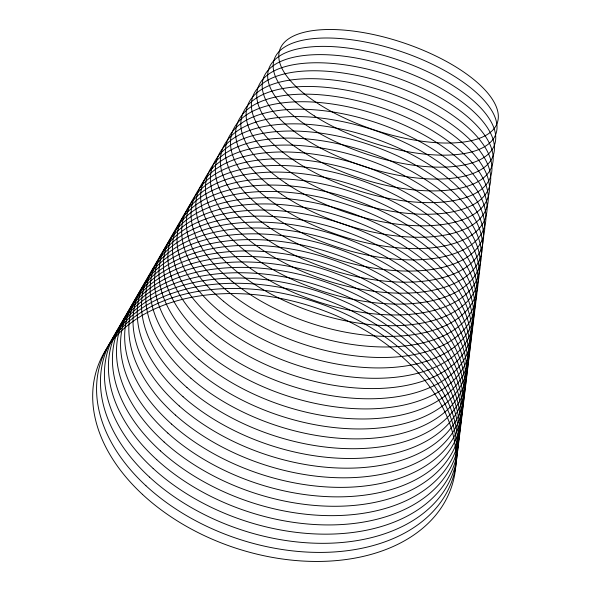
<?xml version="1.0" encoding="UTF-8"?>
<svg xmlns="http://www.w3.org/2000/svg" width="591" height="591" viewBox="0 0 591 591"><rect width="100%" height="100%" fill="white"/><g stroke="black" fill="none" stroke-linecap="round" stroke-linejoin="round"><path stroke-width="0.89" d="M142.387 494.312A186.852 126.651 18.5 0 0 448.51 494.645A186.852 126.651 18.5 0 0 232.226 293.564A186.852 126.651 18.5 0 0 142.387 494.312M145.933 485.743A185.375 124.598 18.5 0 0 449.463 487.102A185.375 124.598 18.5 0 0 234.834 288.445A185.375 124.598 18.5 0 0 145.933 485.743M149.508 477.122A183.882 122.536 18.5 0 0 450.423 479.493A183.882 122.536 18.5 0 0 237.456 283.274A183.882 122.536 18.5 0 0 149.508 477.122M153.121 468.434A182.368 120.468 18.5 0 0 451.391 471.81A182.368 120.468 18.5 0 0 240.109 278.043A182.368 120.468 18.5 0 0 153.121 468.434M156.755 459.687A180.846 118.407 18.5 0 0 452.366 464.053A180.846 118.407 18.5 0 0 242.783 272.761A180.846 118.407 18.5 0 0 156.755 459.687M160.42 450.881A179.309 116.338 18.5 0 0 453.356 456.23A179.309 116.338 18.5 0 0 245.487 267.413A179.309 116.338 18.5 0 0 160.42 450.881M164.121 442.016A177.765 114.277 18.5 0 0 454.346 448.333A177.765 114.277 18.5 0 0 248.213 262.005A177.765 114.277 18.5 0 0 164.121 442.016M167.844 433.085A176.199 112.209 18.5 0 0 455.351 440.361A176.199 112.209 18.5 0 0 250.961 256.531A176.199 112.209 18.5 0 0 167.844 433.085M171.604 424.102A174.618 110.14 18.5 0 0 456.37 432.317A174.618 110.14 18.5 0 0 253.738 250.998A174.618 110.14 18.5 0 0 171.604 424.102M175.401 415.045A173.023 108.072 18.5 0 0 457.39 424.19A173.023 108.072 18.5 0 0 256.546 245.398A173.023 108.072 18.5 0 0 175.401 415.045M179.221 405.928A171.412 106.003 18.5 0 0 458.424 415.99A171.412 106.003 18.5 0 0 259.375 239.732A171.412 106.003 18.5 0 0 179.221 405.928M183.077 396.753A169.787 103.942 18.5 0 0 459.466 407.709A169.787 103.942 18.5 0 0 262.234 234.006A169.787 103.942 18.5 0 0 183.077 396.753M186.963 387.504A168.147 101.874 18.5 0 0 460.522 399.353A168.147 101.874 18.5 0 0 265.123 228.207A168.147 101.874 18.5 0 0 186.963 387.504M190.886 378.196A166.492 99.805 18.5 0 0 461.586 390.917A166.492 99.805 18.5 0 0 268.041 222.334A166.492 99.805 18.5 0 0 190.886 378.196M194.845 368.821A164.815 97.744 18.5 0 0 462.657 382.392A164.815 97.744 18.5 0 0 270.988 216.402A164.815 97.744 18.5 0 0 194.845 368.821M198.835 359.38A163.131 95.683 18.5 0 0 463.743 373.793A163.131 95.683 18.5 0 0 273.958 210.389A163.131 95.683 18.5 0 0 198.835 359.38M202.861 349.865A161.424 93.622 18.5 0 0 464.836 365.105A161.424 93.622 18.5 0 0 276.965 204.309A161.424 93.622 18.5 0 0 202.861 349.865M206.924 340.29A159.703 91.561 18.5 0 0 465.944 356.329A159.703 91.561 18.5 0 0 280.001 198.148A159.703 91.561 18.5 0 0 206.924 340.29M211.017 330.642A157.96 89.507 18.5 0 0 467.06 347.471A157.96 89.507 18.5 0 0 283.067 191.912A157.96 89.507 18.5 0 0 211.017 330.642M215.146 320.92A156.201 87.453 18.5 0 0 468.19 338.525A156.201 87.453 18.5 0 0 286.162 185.604A156.201 87.453 18.5 0 0 215.146 320.92M219.32 311.132A154.428 85.407 18.5 0 0 469.328 329.49A154.428 85.407 18.5 0 0 289.287 179.206A154.428 85.407 18.5 0 0 219.32 311.132M223.524 301.277A152.633 83.361 18.5 0 0 470.48 320.359A152.633 83.361 18.5 0 0 292.449 172.735A152.633 83.361 18.5 0 0 223.524 301.277M227.771 291.341A150.823 81.322 18.5 0 0 471.64 311.139A150.823 81.322 18.5 0 0 295.64 166.182A150.823 81.322 18.5 0 0 227.771 291.341M232.056 281.338A148.991 79.29 18.5 0 0 472.815 301.831A148.991 79.29 18.5 0 0 298.869 159.54A148.991 79.29 18.5 0 0 232.056 281.338M246.462 278.908A147.144 77.258 18.5 0 0 477.033 285.549A147.144 77.258 18.5 0 0 289.021 152.042A147.144 77.258 18.5 0 0 246.462 278.908M250.695 268.602A145.275 75.234 18.5 0 0 478.178 276.241A145.275 75.234 18.5 0 0 292.493 145.179A145.275 75.234 18.5 0 0 250.695 268.602M254.972 258.23A143.391 73.21 18.5 0 0 479.338 266.829A143.391 73.21 18.5 0 0 296.002 138.235A143.391 73.21 18.5 0 0 254.972 258.23M259.294 247.777A141.485 71.201 18.5 0 0 480.513 257.314A141.485 71.201 18.5 0 0 299.548 131.202A141.485 71.201 18.5 0 0 259.294 247.777M263.645 237.242A139.557 69.199 18.5 0 0 481.695 247.703A139.557 69.199 18.5 0 0 303.131 124.073A139.557 69.199 18.5 0 0 263.645 237.242M268.048 226.634A137.607 67.204 18.5 0 0 482.891 237.988A137.607 67.204 18.5 0 0 306.759 116.848A137.607 67.204 18.5 0 0 268.048 226.634M272.488 215.944A135.642 65.209 18.5 0 0 484.095 228.163A135.642 65.209 18.5 0 0 310.423 109.534A135.642 65.209 18.5 0 0 272.488 215.944M276.965 205.166A133.655 63.23 18.5 0 0 485.322 218.242A133.655 63.23 18.5 0 0 314.124 102.117A133.655 63.23 18.5 0 0 276.965 205.166M281.493 194.313A131.638 61.265 18.5 0 0 486.556 208.202A131.638 61.265 18.5 0 0 317.869 94.604A131.638 61.265 18.5 0 0 281.493 194.313M286.059 183.38A129.606 59.299 18.5 0 0 487.804 198.059A129.606 59.299 18.5 0 0 321.652 86.988A129.606 59.299 18.5 0 0 286.059 183.38M290.669 172.358A127.553 57.357 18.5 0 0 489.067 187.798A127.553 57.357 18.5 0 0 325.486 79.268A127.553 57.357 18.5 0 0 290.669 172.358M295.323 161.254A125.477 55.414 18.5 0 0 490.345 177.426A125.477 55.414 18.5 0 0 329.357 71.437A125.477 55.414 18.5 0 0 295.323 161.254M300.029 150.062A123.379 53.493 18.5 0 0 491.638 166.935A123.379 53.493 18.5 0 0 333.272 63.503A123.379 53.493 18.5 0 0 300.029 150.062M304.779 138.782A121.251 51.58 18.5 0 0 492.938 156.334A121.251 51.58 18.5 0 0 337.232 55.451A121.251 51.58 18.5 0 0 304.779 138.782M309.573 127.412A119.109 49.681 18.5 0 0 494.261 145.608A119.109 49.681 18.5 0 0 341.243 47.295A119.109 49.681 18.5 0 0 309.573 127.412M314.412 115.962A116.937 47.797 18.5 0 0 495.598 134.763A116.937 47.797 18.5 0 0 345.299 39.013A116.937 47.797 18.5 0 0 314.412 115.962M319.303 104.415A114.735 45.935 18.5 0 0 496.95 123.792A114.735 45.935 18.5 0 0 349.399 30.614A114.735 45.935 18.5 0 0 319.303 104.415"/></g></svg>
